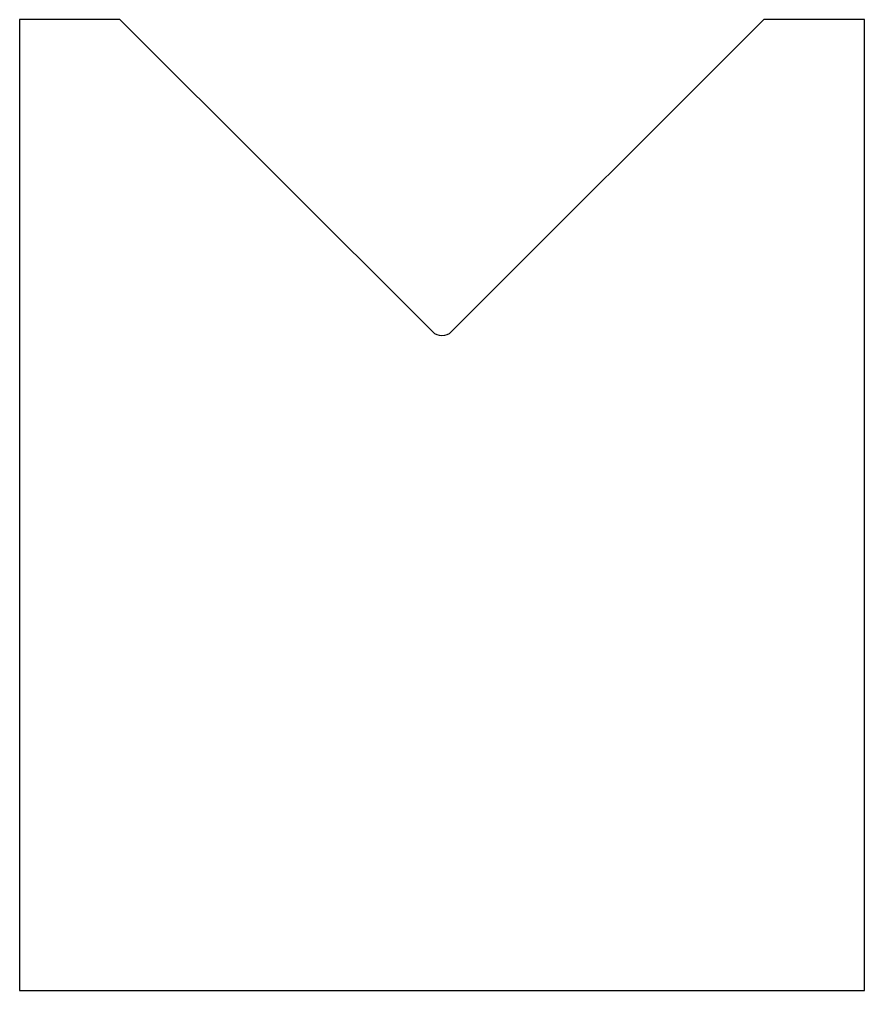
# Model space of a CAD drawing. Extents: x 145.6 to 165.6, y 209.2 to 232.2.
import ezdxf

# ---------------------------------------------------------------- set-up
doc = ezdxf.new("R2010")
doc.units = 0
doc.header["$LTSCALE"] = 15
doc.layers.get('0').update_dxf_attribs({"linetype": 'CONTINUOUS'})

msp = doc.modelspace()

# ---------------------------------------------------------------- linework, layer by layer
at = {"color": 0, "linetype": 'CONTINUOUS', "ltscale": 0.05}
msp.add_lwpolyline([(155.385, 224.824), (147.977, 232.232), (145.597, 232.232), (145.597, 209.232), (165.597, 209.232), (165.597, 232.232), (163.217, 232.232), (155.809, 224.824, -0.414214)], format="xyb", close=True, dxfattribs=at)

doc.saveas('drawing.dxf')
